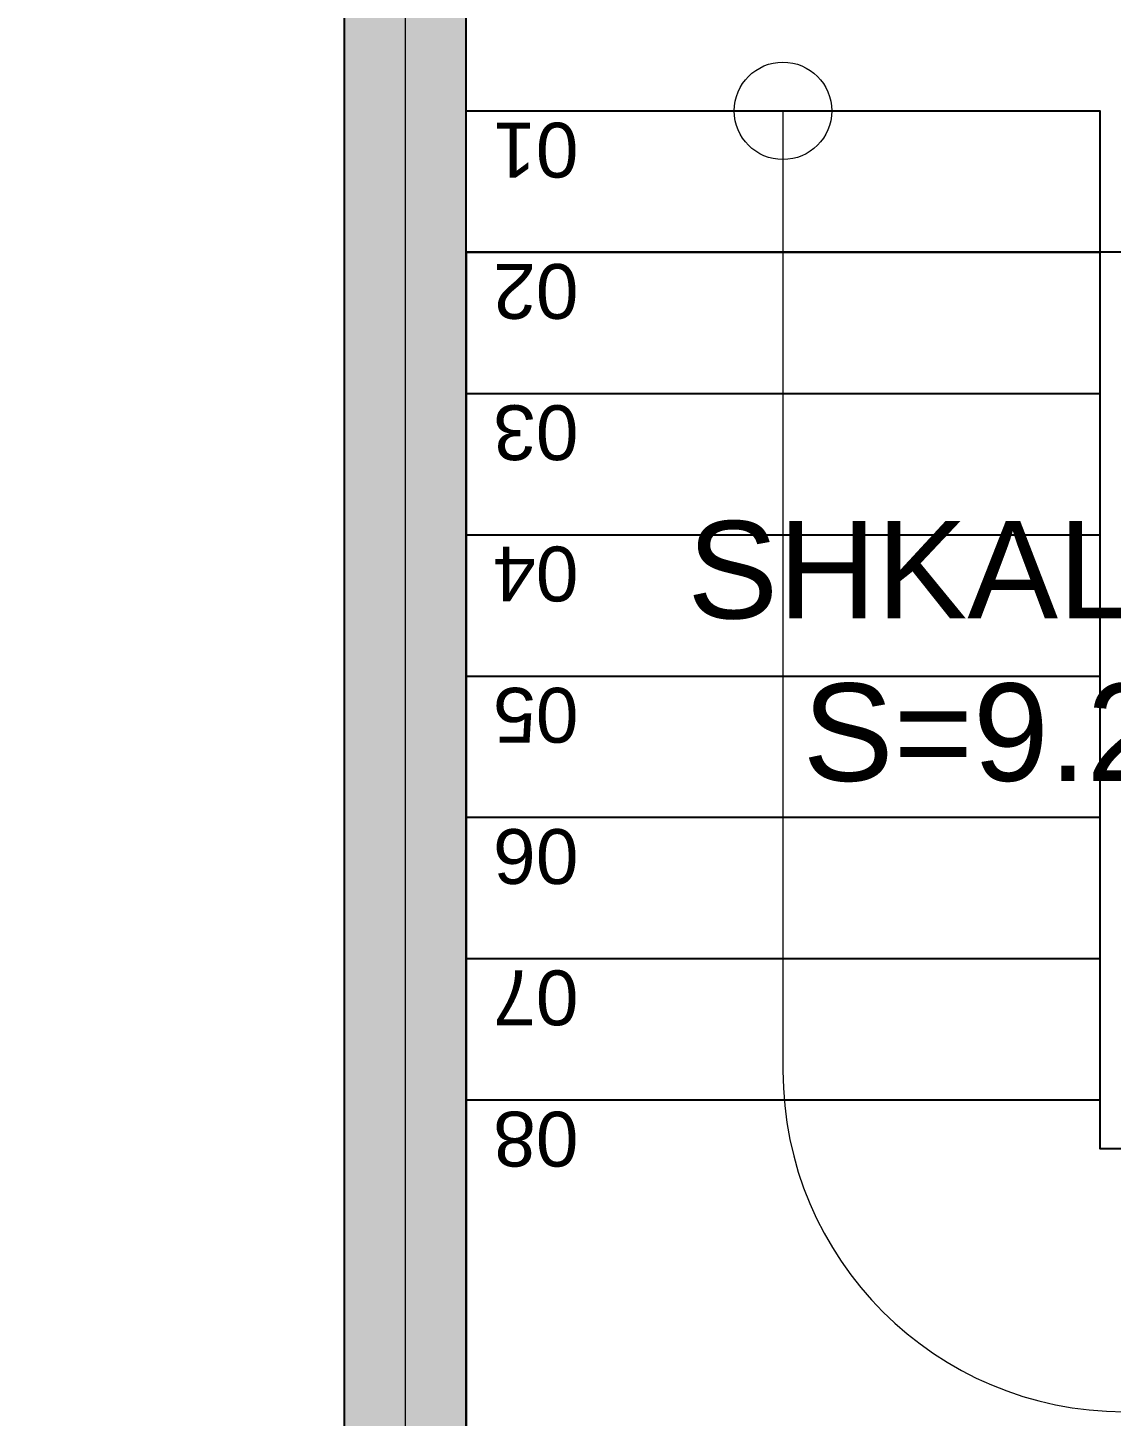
# Model space of a CAD drawing. Header units: centimetres. Extents: x 92587 to 105438, y -55119 to -48334.
# Drawn here: x 94254.2 to 94476.5, y -51912.3 to -51627.3 of the extents above; entities that cross this region are included whole.
import ezdxf

# ---------------------------------------------------------------- set-up
doc = ezdxf.new("R2010")
doc.units = ezdxf.units.CM
doc.header["$LTSCALE"] = 50
doc.header["$MEASUREMENT"] = 0
doc.linetypes.add('CONTINU', pattern=[0])
doc.layers.add('ARCHITECTE', color=252, linetype='Continuous', lineweight=13)
doc.layers.add('CONSOLE ISOL.', color=214, linetype='Continuous', lineweight=15)
for name, color, linetype in [('BETON COUPE', 3, 'CONTINU'), ('BETON TRAME', 252, 'Continuous'), ('BETON VU', 2, 'Continuous'), ('BORD', 5, 'Continuous'), ('TEXTE', 7, 'Continuous')]:
    doc.layers.add(name, color=color, linetype=linetype)
doc.styles.add('RS_TEXT_1.50', font='arial.ttf', dxfattribs={"height": 12.5})

msp = doc.modelspace()

# ---------------------------------------------------------------- hatches: boundary and pattern name
at = {"layer": 'BETON TRAME', "transparency": 33554559}
h = msp.add_hatch(color=256, dxfattribs=at)
h.dxf.hatch_style = 1
h.paths.add_polyline_path([(94249.11, -51297.36), (94214.11, -51297.36), (94214.11, -50647.36), (94249.11, -50647.36), (94249.11, -50822.36), (94709.11, -50822.36), (94709.11, -50647.36), (94744.11, -50647.36), (94744.11, -51297.36), (94709.11, -51297.36), (94709.11, -50862.36), (94499.11, -50862.36), (94499.11, -51192.36), (94459.11, -51192.36), (94459.11, -50862.36), (94249.11, -50862.36)])
h.paths.add_polyline_path([(93379.11, -49972.36), (93379.11, -50022.36), (93514.11, -50022.36), (93514.11, -49972.36)])
h.paths.add_polyline_path([(94114.11, -49972.36), (94114.11, -50022.36), (94249.11, -50022.36), (94249.11, -49972.36)])
h.paths.add_polyline_path([(94709.11, -49972.36), (94709.11, -50022.36), (94844.11, -50022.36), (94844.11, -49972.36)])
h.paths.add_polyline_path([(95444.11, -49972.36), (95444.11, -50022.36), (95579.11, -50022.36), (95579.11, -49972.36)])
h.paths.add_polyline_path([(95444.11, -50647.36), (95444.11, -50697.36), (95579.11, -50697.36), (95579.11, -50647.36)])
h.paths.add_polyline_path([(93379.11, -50647.36), (93379.11, -50697.36), (93514.11, -50697.36), (93514.11, -50647.36)])
h.paths.add_polyline_path([(93379.11, -51247.36), (93379.11, -51297.36), (93514.11, -51297.36), (93514.11, -51247.36)])
h.paths.add_polyline_path([(95444.11, -51247.36), (95444.11, -51297.36), (95579.11, -51297.36), (95579.11, -51247.36)])
h.paths.add_polyline_path([(95444.11, -51987.36), (95444.11, -52037.36), (95579.11, -52037.36), (95579.11, -51987.36)])
h.paths.add_polyline_path([(93514.11, -52037.36), (93514.11, -51987.36), (93379.11, -51987.36), (93379.11, -52037.36)])
h.paths.add_polyline_path([(94209.11, -51987.36), (94209.11, -52037.36), (94319.11, -52037.36), (94319.11, -51987.36)])
h.paths.add_polyline_path([(94639.11, -51987.36), (94639.11, -52037.36), (94749.11, -52037.36), (94749.11, -51987.36)])
h.paths.add_polyline_path([(94614.11, -52037.36), (94639.11, -52037.36), (94639.11, -51532.36), (94614.11, -51532.36)])
h.paths.add_polyline_path([(94319.11, -52037.36), (94344.11, -52037.36), (94344.11, -51532.36), (94319.11, -51532.36)])

# ---------------------------------------------------------------- linework, layer by layer
at = {"layer": 'ARCHITECTE'}
msp.add_lwpolyline([(94409.11, -51644.36), (94409.11, -51841.36, 1), (94549.11, -51841.36), (94549.11, -51644.36), (94614.11, -51659.15), (94484.11, -51659.15), (94549.11, -51644.36)], format="xyb", dxfattribs=at)
msp.add_circle((94409.11, -51644.36), 10, dxfattribs=at)
at = {"layer": 'BETON COUPE'}
msp.add_lwpolyline([(94319.11, -52037.36), (94344.11, -52037.36), (94344.11, -51532.36), (94319.11, -51532.36)], close=True, dxfattribs=at)
at = {"layer": 'BETON VU'}
msp.add_lwpolyline([(94344.11, -51644.36), (94474.11, -51644.36), (94474.11, -51857.36), (94484.11, -51857.36), (94484.11, -51644.36), (94614.11, -51644.36), (94614.11, -51987.36), (94344.11, -51987.36)], close=True, dxfattribs=at)
for points in [[(94344.11, -51673.36), (94474.11, -51673.36)], [(94344.11, -51702.36), (94474.11, -51702.36)], [(94344.11, -51731.36), (94474.11, -51731.36)], [(94344.11, -51760.36), (94474.11, -51760.36)], [(94344.11, -51789.36), (94474.11, -51789.36)], [(94344.11, -51818.36), (94474.11, -51818.36)], [(94344.11, -51847.36), (94474.11, -51847.36)]]:
    msp.add_lwpolyline(points, dxfattribs=at)
at = {"layer": 'BORD'}
msp.add_lwpolyline([(94344.11, -51987.36), (94614.11, -51987.36), (94614.11, -51673.36), (94344.11, -51673.36)], close=True, dxfattribs=at)
at = {"layer": 'CONSOLE ISOL.'}
for points in [[(94744.11, -50822.36), (94214.11, -50822.36), (94214.11, -51192.36), (94084.11, -51192.36), (94084.11, -51462.36), (94249.11, -51462.36), (94249.11, -51542.36), (94319.11, -51542.36), (94319.11, -52037.36), (94639.11, -52037.36), (94639.11, -51542.36), (94709.11, -51542.36), (94709.11, -51462.36), (94874.11, -51462.36), (94874.11, -51192.36), (94744.11, -51192.36)], [(94074.11, -51192.36), (94084.11, -51192.36), (94084.11, -51462.36), (94249.11, -51462.36), (94249.11, -51542.36), (94331.61, -51542.36), (94331.61, -52037.36), (93379.11, -52037.36), (93379.11, -51972.36), (93279.11, -51972.36), (93279.11, -51632.36), (93379.11, -51632.36), (93379.11, -50972.36), (94074.11, -50972.36)]]:
    msp.add_lwpolyline(points, close=True, dxfattribs=at)

# ---------------------------------------------------------------- texts
at = {"layer": 'TEXTE', "char_height": 11.25, "width": 4.092726157978177e-13, "attachment_point": 1, "rotation": 180, "style": 'RS_TEXT_1.50'}
for s, insert in [('01', (94367.15, -51658.04)), ('01', (94367.15, -51658.04)), ('02', (94367.15, -51687.04)), ('02', (94367.15, -51687.04)), ('03', (94367.15, -51716.04)), ('03', (94367.15, -51716.04)), ('04', (94367.15, -51745.04)), ('04', (94367.15, -51745.04)), ('05', (94367.15, -51774.04)), ('05', (94367.15, -51774.04)), ('06', (94367.15, -51803.04)), ('06', (94367.15, -51803.04)), ('07', (94367.15, -51832.04)), ('07', (94367.15, -51832.04)), ('08', (94367.15, -51861.04)), ('08', (94367.15, -51861.04))]:
    msp.add_mtext(s, dxfattribs=dict(at, insert=insert))
at = {"layer": 'TEXTE', "insert": (94474.11, -51755.36), "char_height": 20, "width": 187.8585, "attachment_point": 5, "style": 'RS_TEXT_1.50'}
msp.add_mtext('SHKALLET A\\PS=9.23m²', dxfattribs=at)

doc.saveas('drawing.dxf')
